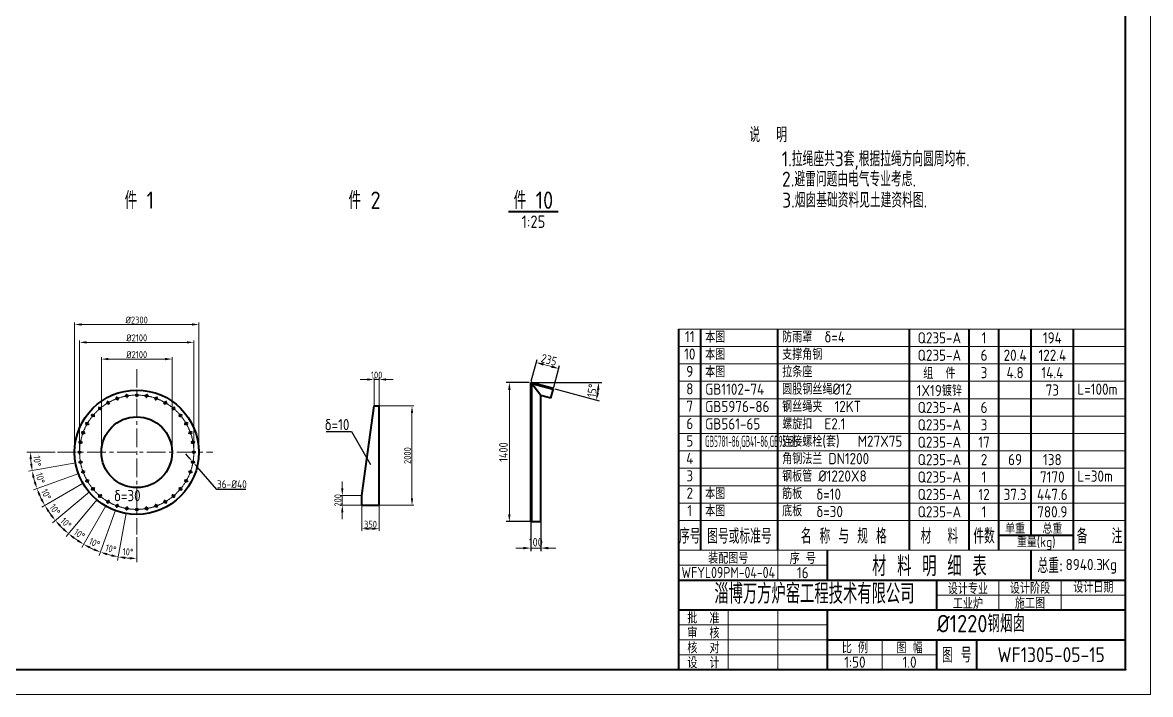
# Model space of a CAD drawing. Header units: millimetres. Extents: x 402311 to 444361, y 25246 to 54946.
# Drawn here: x 421652 to 444361, y 25246 to 38764 of the extents above; entities that cross this region are included whole.
import ezdxf
from ezdxf.enums import TextEntityAlignment as Align

# ---------------------------------------------------------------- set-up
doc = ezdxf.new("R2010")
doc.units = ezdxf.units.MM
doc.header["$LTSCALE"] = 300
doc.linetypes.add('CENTER', pattern=[2, 1.25, -0.25, 0.25, -0.25])
for name, color, linetype, lineweight in [('BIAOZHU', 3, 'Continuous', 25), ('SHI', 7, 'Continuous', 40), ('WEN', 3, 'Continuous', 20), ('XI', 2, 'Continuous', 20), ('ZHONG', 1, 'CENTER', 20)]:
    doc.layers.add(name, color=color, linetype=linetype, lineweight=lineweight)
doc.styles.add('GB', font='gbenor.shx', dxfattribs={"bigfont": 'gbcbig.shx'})
doc.dimstyles.new('ISO-25', dxfattribs={"dimscale": 40, "dimtxt": 3.5, "dimasz": 3.5, "dimexe": 1.8, "dimexo": 1.25, "dimgap": 1.3, "dimtad": 1, "dimdsep": 46, "dimtxsty": 'GB', "dimcen": 0, "dimclrd": 3, "dimclre": 3, "dimclrt": 256, "dimadec": 0, "dimazin": 0, "dimtfac": 1, "dimtix": 1, "dimtmove": 1, "dimatfit": 3, "dimldrblk": 'DOTSMALL', "dimfxl": 0, "dimlwd": 20, "dimlwe": 20, "dimarcsym": 0})
doc.dimstyles.new('ISO-25$0', dxfattribs={"dimscale": 40, "dimtxt": 3.5, "dimasz": 3.5, "dimexe": 1, "dimexo": 0.2, "dimgap": 0.5, "dimtad": 1, "dimtoh": 1, "dimdec": 1, "dimzin": 9, "dimdsep": 46, "dimtxsty": 'GB', "dimcen": 0, "dimclrd": 3, "dimclre": 3, "dimclrt": 256, "dimadec": 0, "dimazin": 2, "dimtfac": 1, "dimtdec": 1, "dimtix": 1, "dimtmove": 0, "dimatfit": 3, "dimldrblk": 'DOTSMALL', "dimfxl": 0, "dimlwd": 20, "dimlwe": 20, "dimarcsym": 0})
doc.dimstyles.new('ISO-25$3', dxfattribs={"dimscale": 40, "dimtxt": 4, "dimasz": 2.5, "dimexe": 1.25, "dimexo": 0.625, "dimtad": 1, "dimtoh": 1, "dimdsep": 46, "dimtxsty": 'GB', "dimcen": 2.5, "dimadec": 0, "dimazin": 0, "dimtfac": 1, "dimtix": 1, "dimtmove": 1, "dimatfit": 3, "dimfxl": 0, "dimarcsym": 0})
doc.dimstyles.new('SHW', dxfattribs={"dimscale": 50, "dimtxt": 3.5, "dimasz": 3, "dimexe": 1.25, "dimexo": 0.625, "dimtad": 1, "dimdsep": 46, "dimtxsty": 'GB', "dimcen": 2.5, "dimclrd": 256, "dimclrt": 256, "dimadec": 1, "dimazin": 0, "dimtfac": 1, "dimtix": 1, "dimtmove": 2, "dimatfit": 3, "dimfxl": 0, "dimlwd": -1, "dimarcsym": 0})

# ---------------------------------------------------------------- blocks, each defined once
blk = doc.blocks.new('*D18')
at = {"layer": 'BIAOZHU', "color": 3, "linetype": 'ByBlock', "lineweight": 20}
for p, q in [((422801, 30127), (422801, 32370)), ((424961, 32330), (422941, 32330)), ((425101, 30127), (425101, 32370))]:
    blk.add_line(p, q, dxfattribs=at)
at = {"layer": 'BIAOZHU', "color": 3}
for points in [[(422941, 32353), (422941, 32306), (422801, 32330)], [(424961, 32353), (424961, 32306), (425101, 32330)]]:
    blk.add_solid(points, dxfattribs=at)
at = {"layer": 'Defpoints', "color": 0}
for p in [(422801, 32330), (422801, 30119), (425101, 30119)]:
    blk.add_point(p, dxfattribs=at)
at = {"layer": 'BIAOZHU', "insert": (423951, 32420), "char_height": 140, "attachment_point": 5, "style": 'GB'}
blk.add_mtext('%%C2100', dxfattribs=at)
blk = doc.blocks.new('_DotSmall')
at = {"color": 0, "linetype": 'ByBlock', "const_width": 0.5}
blk.add_lwpolyline([(-0.0625, 0, 1), (0.0625, 0, 1)], format="xyb", close=True, dxfattribs=at)
blk = doc.blocks.new('*D19')
at = {"layer": 'BIAOZHU', "color": 3, "linetype": 'ByBlock', "lineweight": 20}
for p, q in [((422701, 30127), (422701, 32729)), ((425201, 30127), (425201, 32729)), ((422841, 32689), (425061, 32689))]:
    blk.add_line(p, q, dxfattribs=at)
at = {"layer": 'BIAOZHU', "color": 3}
for points in [[(422841, 32713), (422841, 32666), (422701, 32689)], [(425061, 32713), (425061, 32666), (425201, 32689)]]:
    blk.add_solid(points, dxfattribs=at)
at = {"layer": 'Defpoints', "color": 0}
for p in [(425201, 32689), (422701, 30119), (425201, 30119)]:
    blk.add_point(p, dxfattribs=at)
at = {"layer": 'BIAOZHU', "insert": (423951, 32779), "char_height": 140, "attachment_point": 5, "style": 'GB'}
blk.add_mtext('%%C2300', dxfattribs=at)
blk = doc.blocks.new('*D20')
at = {"layer": 'BIAOZHU', "color": 0, "lineweight": -2}
for p, q in [((425006, 30008), (424941, 30084)), ((425072, 29933), (425096, 29906)), ((425561, 29370), (425161, 29830)), ((426146, 29370), (425561, 29370))]:
    blk.add_line(p, q, dxfattribs=at)
at = {"layer": 'BIAOZHU', "color": 0}
for points in [[(425019, 30019), (424994, 29997), (425072, 29933)], [(425174, 29841), (425149, 29819), (425096, 29906)]]:
    blk.add_solid(points, dxfattribs=at)
at = {"layer": 'Defpoints', "color": 0}
for p in [(425072, 29933), (425096, 29906)]:
    blk.add_point(p, dxfattribs=at)
at = {"layer": 'BIAOZHU', "color": 0, "insert": (425866, 29475), "char_height": 160, "attachment_point": 5, "style": 'GB'}
blk.add_mtext('36-%%C40', dxfattribs=at)
blk = doc.blocks.new('*D21')
at = {"layer": 'BIAOZHU', "color": 3, "linetype": 'ByBlock', "lineweight": 20}
for p, q in [((423239, 30127), (423239, 32033)), ((424663, 30127), (424663, 32033)), ((423379, 31993), (424523, 31993))]:
    blk.add_line(p, q, dxfattribs=at)
at = {"layer": 'BIAOZHU', "color": 3}
for points in [[(423379, 32017), (423379, 31970), (423239, 31993)], [(424523, 32017), (424523, 31970), (424663, 31993)]]:
    blk.add_solid(points, dxfattribs=at)
at = {"layer": 'Defpoints', "color": 0}
for p in [(424663, 31993), (423239, 30119), (424663, 30119)]:
    blk.add_point(p, dxfattribs=at)
at = {"layer": 'BIAOZHU', "insert": (423951, 32083), "char_height": 140, "attachment_point": 5, "style": 'GB'}
blk.add_mtext('%%C2100', dxfattribs=at)
blk = doc.blocks.new('*D67')
at = {"layer": 'BIAOZHU', "color": 3, "linetype": 'ByBlock', "lineweight": 20}
for p, q in [((422306, 30119), (421741, 30119)), ((422727, 29903), (421775, 29735))]:
    blk.add_line(p, q, dxfattribs=at)
blk.add_arc((423951, 30119), 2138, 183.7524, 186.2476, dxfattribs=at)
at = {"layer": 'BIAOZHU', "color": 3}
for points in [[(421794, 29978), (421841, 29980), (421813, 30119)], [(421849, 29890), (421803, 29883), (421846, 29748)]]:
    blk.add_solid(points, dxfattribs=at)
at = {"layer": 'Defpoints', "color": 0}
for p in [(421817, 29995), (422356, 30119), (425485, 30119), (422777, 29912), (422863, 29927)]:
    blk.add_point(p, dxfattribs=at)
at = {"layer": 'BIAOZHU', "insert": (421947, 29944), "char_height": 140, "attachment_point": 5, "rotation": 275, "style": 'GB'}
blk.add_mtext('10°', dxfattribs=at)
blk = doc.blocks.new('*D59')
at = {"layer": 'BIAOZHU', "color": 3, "linetype": 'ByBlock', "lineweight": 20}
for p, q in [((422727, 29903), (421775, 29735)), ((422783, 29694), (421874, 29363))]:
    blk.add_line(p, q, dxfattribs=at)
blk.add_arc((423951, 30119), 2138, 193.7524, 196.2476, dxfattribs=at)
at = {"layer": 'BIAOZHU', "color": 3}
for points in [[(421852, 29606), (421897, 29615), (421846, 29748)], [(421921, 29528), (421876, 29513), (421942, 29388)]]:
    blk.add_solid(points, dxfattribs=at)
at = {"layer": 'Defpoints', "color": 0}
for p in [(423951, 30119), (422777, 29912), (421871, 29626), (422830, 29711)]:
    blk.add_point(p, dxfattribs=at)
at = {"layer": 'BIAOZHU', "insert": (422008, 29598), "char_height": 140, "attachment_point": 5, "rotation": 285, "style": 'GB'}
blk.add_mtext('10°', dxfattribs=at)
blk = doc.blocks.new('*D60')
at = {"layer": 'BIAOZHU', "color": 3, "linetype": 'ByBlock', "lineweight": 20}
for p, q in [((422783, 29694), (421874, 29363)), ((422875, 29498), (422037, 29014))]:
    blk.add_line(p, q, dxfattribs=at)
blk.add_arc((423951, 30119), 2138, 203.7524, 206.2476, dxfattribs=at)
at = {"layer": 'BIAOZHU', "color": 3}
for points in [[(421973, 29249), (422016, 29266), (421942, 29388)], [(422054, 29184), (422013, 29162), (422100, 29050)]]:
    blk.add_solid(points, dxfattribs=at)
at = {"layer": 'Defpoints', "color": 0}
for p in [(423951, 30119), (422830, 29711), (422918, 29523), (421988, 29272)]:
    blk.add_point(p, dxfattribs=at)
at = {"layer": 'BIAOZHU', "insert": (422128, 29269), "char_height": 140, "attachment_point": 5, "rotation": 295, "style": 'GB'}
blk.add_mtext('10°', dxfattribs=at)
blk = doc.blocks.new('*D61')
at = {"layer": 'BIAOZHU', "color": 3, "linetype": 'ByBlock', "lineweight": 20}
for p, q in [((422875, 29498), (422037, 29014)), ((422999, 29320), (422258, 28698))]:
    blk.add_line(p, q, dxfattribs=at)
blk.add_arc((423951, 30119), 2138, 213.7524, 216.2476, dxfattribs=at)
at = {"layer": 'BIAOZHU', "color": 3}
for points in [[(422154, 28919), (422193, 28943), (422100, 29050)], [(422245, 28869), (422209, 28840), (422313, 28745)]]:
    blk.add_solid(points, dxfattribs=at)
at = {"layer": 'Defpoints', "color": 0}
for p in [(423951, 30119), (422918, 29523), (423038, 29352), (422165, 28944)]:
    blk.add_point(p, dxfattribs=at)
at = {"layer": 'BIAOZHU', "insert": (422303, 28965), "char_height": 140, "attachment_point": 5, "rotation": 305, "style": 'GB'}
blk.add_mtext('10°', dxfattribs=at)
blk = doc.blocks.new('*D62')
at = {"layer": 'BIAOZHU', "color": 3, "linetype": 'ByBlock', "lineweight": 20}
for p, q in [((422999, 29320), (422258, 28698)), ((423152, 29167), (422531, 28426))]:
    blk.add_line(p, q, dxfattribs=at)
blk.add_arc((423951, 30119), 2138, 223.7524, 226.2476, dxfattribs=at)
at = {"layer": 'BIAOZHU', "color": 3}
for points in [[(422389, 28625), (422424, 28656), (422313, 28745)], [(422488, 28592), (422457, 28557), (422577, 28481)]]:
    blk.add_solid(points, dxfattribs=at)
at = {"layer": 'Defpoints', "color": 0}
for p in [(423951, 30119), (423038, 29352), (423185, 29205), (422396, 28652)]:
    blk.add_point(p, dxfattribs=at)
at = {"layer": 'BIAOZHU', "insert": (422528, 28696), "char_height": 140, "attachment_point": 5, "rotation": 315, "style": 'GB'}
blk.add_mtext('10°', dxfattribs=at)
blk = doc.blocks.new('*D63')
at = {"layer": 'BIAOZHU', "color": 3, "linetype": 'ByBlock', "lineweight": 20}
for p, q in [((423152, 29167), (422531, 28426)), ((423330, 29043), (422846, 28205))]:
    blk.add_line(p, q, dxfattribs=at)
blk.add_arc((423951, 30119), 2138, 233.7524, 236.2476, dxfattribs=at)
at = {"layer": 'BIAOZHU', "color": 3}
for points in [[(422673, 28376), (422701, 28413), (422577, 28481)], [(422776, 28361), (422751, 28321), (422882, 28267)]]:
    blk.add_solid(points, dxfattribs=at)
at = {"layer": 'Defpoints', "color": 0}
for p in [(423951, 30119), (423185, 29205), (423355, 29086), (422674, 28404)]:
    blk.add_point(p, dxfattribs=at)
at = {"layer": 'BIAOZHU', "insert": (422797, 28471), "char_height": 140, "attachment_point": 5, "rotation": 325, "style": 'GB'}
blk.add_mtext('10°', dxfattribs=at)
blk = doc.blocks.new('*D64')
at = {"layer": 'BIAOZHU', "color": 3, "linetype": 'ByBlock', "lineweight": 20}
for p, q in [((423330, 29043), (422846, 28205)), ((423526, 28951), (423195, 28042))]:
    blk.add_line(p, q, dxfattribs=at)
blk.add_arc((423951, 30119), 2138, 243.7524, 246.2476, dxfattribs=at)
at = {"layer": 'BIAOZHU', "color": 3}
for points in [[(422995, 28181), (423017, 28222), (422882, 28267)], [(423099, 28184), (423081, 28140), (423220, 28110)]]:
    blk.add_solid(points, dxfattribs=at)
at = {"layer": 'Defpoints', "color": 0}
for p in [(423951, 30119), (423355, 29086), (423543, 28998), (422992, 28208)]:
    blk.add_point(p, dxfattribs=at)
at = {"layer": 'BIAOZHU', "insert": (423101, 28295), "char_height": 140, "attachment_point": 5, "rotation": 335, "style": 'GB'}
blk.add_mtext('10°', dxfattribs=at)
blk = doc.blocks.new('*D65')
at = {"layer": 'BIAOZHU', "color": 3, "linetype": 'ByBlock', "lineweight": 20}
for p, q in [((423526, 28951), (423195, 28042)), ((423735, 28895), (423567, 27942))]:
    blk.add_line(p, q, dxfattribs=at)
blk.add_arc((423951, 30119), 2138, 253.7524, 256.2476, dxfattribs=at)
at = {"layer": 'BIAOZHU', "color": 3}
for points in [[(423346, 28044), (423360, 28088), (423220, 28110)], [(423448, 28065), (423438, 28019), (423580, 28013)]]:
    blk.add_solid(points, dxfattribs=at)
at = {"layer": 'Defpoints', "color": 0}
for p in [(423951, 30119), (423543, 28998), (423744, 28944), (423338, 28071)]:
    blk.add_point(p, dxfattribs=at)
at = {"layer": 'BIAOZHU', "insert": (423430, 28175), "char_height": 140, "attachment_point": 5, "rotation": 345, "style": 'GB'}
blk.add_mtext('10°', dxfattribs=at)
blk = doc.blocks.new('*D66')
at = {"layer": 'BIAOZHU', "color": 3, "linetype": 'ByBlock', "lineweight": 20}
for p, q in [((423735, 28895), (423567, 27942)), ((423951, 28412), (423951, 27909))]:
    blk.add_line(p, q, dxfattribs=at)
blk.add_arc((423951, 30119), 2138, 263.7524, 266.2466, dxfattribs=at)
at = {"layer": 'BIAOZHU', "color": 3}
for points in [[(423715, 27970), (423722, 28017), (423580, 28013)], [(423812, 28009), (423810, 27962), (423951, 27981)]]:
    blk.add_solid(points, dxfattribs=at)
at = {"layer": 'Defpoints', "color": 0}
for p in [(423951, 30119), (423744, 28944), (423951, 28462), (423703, 27995)]:
    blk.add_point(p, dxfattribs=at)
at = {"layer": 'BIAOZHU', "insert": (423776, 28114), "char_height": 140, "attachment_point": 5, "rotation": 354.9995, "style": 'GB'}
blk.add_mtext('10°', dxfattribs=at)
blk = doc.blocks.new('*D81')
at = {"layer": 'BIAOZHU', "color": 3, "linetype": 'ByBlock', "lineweight": 20}
for p, q in [((428840, 31051), (429533, 31051)), ((429493, 30911), (429493, 29191)), ((428840, 29051), (429533, 29051))]:
    blk.add_line(p, q, dxfattribs=at)
at = {"layer": 'BIAOZHU', "color": 3}
for points in [[(429470, 30911), (429516, 30911), (429493, 31051)], [(429470, 29191), (429516, 29191), (429493, 29051)]]:
    blk.add_solid(points, dxfattribs=at)
at = {"layer": 'Defpoints', "color": 0}
for p in [(428832, 31051), (428832, 29051), (429493, 29051)]:
    blk.add_point(p, dxfattribs=at)
at = {"layer": 'BIAOZHU', "insert": (429403, 30051), "char_height": 140, "attachment_point": 5, "rotation": 90, "style": 'GB'}
blk.add_mtext('2000', dxfattribs=at)
blk = doc.blocks.new('*D82')
at = {"layer": 'BIAOZHU', "color": 3, "linetype": 'ByBlock', "lineweight": 20}
for p, q in [((428482, 29043), (428482, 28539)), ((428832, 29043), (428832, 28539)), ((428622, 28579), (428692, 28579))]:
    blk.add_line(p, q, dxfattribs=at)
at = {"layer": 'BIAOZHU', "color": 3}
for points in [[(428622, 28602), (428622, 28556), (428482, 28579)], [(428692, 28602), (428692, 28556), (428832, 28579)]]:
    blk.add_solid(points, dxfattribs=at)
at = {"layer": 'Defpoints', "color": 0}
for p in [(428482, 29051), (428832, 29051), (428832, 28579)]:
    blk.add_point(p, dxfattribs=at)
at = {"layer": 'BIAOZHU', "insert": (428657, 28669), "char_height": 140, "attachment_point": 5, "style": 'GB'}
blk.add_mtext('350', dxfattribs=at)
blk = doc.blocks.new('*D83')
at = {"layer": 'BIAOZHU', "color": 3, "linetype": 'ByBlock', "lineweight": 20}
for p, q in [((428090, 29391), (428090, 29531)), ((428474, 29251), (428050, 29251)), ((428090, 29251), (428090, 29051)), ((428474, 29051), (428050, 29051)), ((428090, 28911), (428090, 28771))]:
    blk.add_line(p, q, dxfattribs=at)
at = {"layer": 'BIAOZHU', "color": 3}
for points in [[(428066, 29391), (428113, 29391), (428090, 29251)], [(428066, 28911), (428113, 28911), (428090, 29051)]]:
    blk.add_solid(points, dxfattribs=at)
at = {"layer": 'Defpoints', "color": 0}
for p in [(428482, 29251), (428090, 29051), (428482, 29051)]:
    blk.add_point(p, dxfattribs=at)
at = {"layer": 'BIAOZHU', "insert": (428000, 29151), "char_height": 140, "attachment_point": 5, "rotation": 90, "style": 'GB'}
blk.add_mtext('200', dxfattribs=at)
blk = doc.blocks.new('*D84')
at = {"layer": 'BIAOZHU', "color": 3, "linetype": 'ByBlock', "lineweight": 20}
for p, q in [((428592, 31583), (428452, 31583)), ((428732, 31059), (428732, 31623)), ((428732, 31583), (428832, 31583)), ((428832, 31059), (428832, 31623)), ((428972, 31583), (429112, 31583))]:
    blk.add_line(p, q, dxfattribs=at)
at = {"layer": 'BIAOZHU', "color": 3}
for points in [[(428592, 31606), (428592, 31559), (428732, 31583)], [(428972, 31606), (428972, 31559), (428832, 31583)]]:
    blk.add_solid(points, dxfattribs=at)
at = {"layer": 'Defpoints', "color": 0}
for p in [(428832, 31583), (428732, 31051), (428832, 31051)]:
    blk.add_point(p, dxfattribs=at)
at = {"layer": 'BIAOZHU', "insert": (428782, 31673), "char_height": 140, "attachment_point": 5, "style": 'GB'}
blk.add_mtext('100', dxfattribs=at)
blk = doc.blocks.new('*D93')
at = {"layer": 'BIAOZHU', "color": 0, "lineweight": -2}
for p, q in [((431917, 31522), (433313, 31522)), ((432371, 31392), (433264, 31152))]:
    blk.add_line(p, q, dxfattribs=at)
at = {"layer": 'BIAOZHU'}
blk.add_arc((431886, 31522), 1364, 351.3024, 353.6976, dxfattribs=at)
for points in [[(433217, 31373), (433267, 31370), (433250, 31522)], [(433259, 31310), (433210, 31320), (433204, 31168)]]:
    blk.add_solid(points, dxfattribs=at)
at = {"layer": 'Defpoints', "color": 0}
for p in [(431853, 31522), (431886, 31522), (431886, 31522), (432340, 31400), (433229, 31285)]:
    blk.add_point(p, dxfattribs=at)
at = {"layer": 'BIAOZHU', "insert": (433121, 31359), "char_height": 175, "attachment_point": 5, "rotation": 82.5, "style": 'GB'}
blk.add_mtext('15%%D', dxfattribs=at)
blk = doc.blocks.new('*D94')
at = {"layer": 'Defpoints', "color": 0}
for p in [(431886, 28767), (432086, 28767), (432086, 28190)]:
    blk.add_point(p, dxfattribs=at)
at = {"layer": 'WEN', "color": 0, "lineweight": -2}
for p, q in [((431886, 28736), (431886, 28127)), ((432086, 28736), (432086, 28127))]:
    blk.add_line(p, q, dxfattribs=at)
at = {"layer": 'WEN'}
for p, q in [((431736, 28190), (431586, 28190)), ((431886, 28190), (432086, 28190)), ((432236, 28190), (432386, 28190))]:
    blk.add_line(p, q, dxfattribs=at)
for points in [[(431736, 28215), (431736, 28165), (431886, 28190)], [(432236, 28215), (432236, 28165), (432086, 28190)]]:
    blk.add_solid(points, dxfattribs=at)
at = {"layer": 'WEN', "insert": (431986, 28309), "char_height": 175, "attachment_point": 5, "style": 'GB'}
blk.add_mtext('100', dxfattribs=at)
blk = doc.blocks.new('*D95')
at = {"layer": 'Defpoints', "color": 0}
for p in [(431886, 31522), (431453, 28722), (431906, 28722)]:
    blk.add_point(p, dxfattribs=at)
at = {"layer": 'WEN', "color": 0, "lineweight": -2}
for p, q in [((431854, 31522), (431391, 31522)), ((431874, 28722), (431391, 28722))]:
    blk.add_line(p, q, dxfattribs=at)
at = {"layer": 'WEN'}
blk.add_line((431453, 31372), (431453, 28872), dxfattribs=at)
for points in [[(431428, 31372), (431478, 31372), (431453, 31522)], [(431428, 28872), (431478, 28872), (431453, 28722)]]:
    blk.add_solid(points, dxfattribs=at)
at = {"layer": 'WEN', "insert": (431334, 30122), "char_height": 175, "attachment_point": 5, "rotation": 90, "style": 'GB'}
blk.add_mtext('1400', dxfattribs=at)
blk = doc.blocks.new('*D96')
at = {"layer": 'Defpoints', "color": 0}
for p in [(432448, 31803), (431886, 31522), (432340, 31400)]:
    blk.add_point(p, dxfattribs=at)
at = {"layer": 'WEN', "color": 0, "lineweight": -2}
for p, q in [((431894, 31552), (432010, 31985)), ((432348, 31430), (432464, 31863))]:
    blk.add_line(p, q, dxfattribs=at)
at = {"layer": 'WEN'}
blk.add_line((432139, 31886), (432303, 31841), dxfattribs=at)
for points in [[(432145, 31910), (432132, 31861), (431994, 31924)], [(432310, 31865), (432297, 31817), (432448, 31803)]]:
    blk.add_solid(points, dxfattribs=at)
at = {"layer": 'WEN', "insert": (432252, 31978), "char_height": 175, "attachment_point": 5, "rotation": 345, "style": 'GB'}
blk.add_mtext('235', dxfattribs=at)

msp = doc.modelspace()

# ---------------------------------------------------------------- linework, layer by layer
at = {"layer": 'BIAOZHU'}
for p, q in [((427763.129, 30539.203), (428276.703, 30539.203)), ((428276.703, 30539.203), (428657.528, 29870.599))]:
    msp.add_line(p, q, dxfattribs=at)
at = {"layer": 'SHI'}
for p, q in [((431438.846, 34961.865), (432438.846, 34961.865)), ((434860.502, 32595.579), (434860.502, 25745.579)), ((435310.502, 28145.579), (435310.502, 32595.579)), ((436860.502, 28145.579), (436860.502, 32595.579)), ((439510.502, 28145.579), (439510.502, 32595.579)), ((440710.502, 28145.579), (440710.502, 32595.579)), ((441310.502, 28145.579), (441310.502, 32595.579)), ((441960.502, 28445.579), (441960.502, 32595.579)), ((442810.502, 28145.579), (442810.502, 32595.579)), ((431885.699, 28721.583), (431885.699, 31521.583)), ((432340.353, 31399.758), (431885.699, 31521.583)), ((432085.699, 31260.938), (431885.699, 31521.583)), ((431905.699, 28721.583), (431905.699, 31495.518)), ((432335.177, 31380.44), (431905.699, 31495.518)), ((432288.59, 31206.573), (432340.353, 31399.758)), ((432085.699, 28721.59), (432085.699, 31260.938)), ((432288.59, 31206.573), (432085.699, 31260.938)), ((428481.54, 29250.654), (428731.54, 31050.654)), ((428731.54, 31050.654), (428831.54, 31050.654)), ((428831.54, 29050.654), (428831.54, 31050.654)), ((428481.54, 29050.654), (428481.54, 29250.654)), ((428481.54, 29050.654), (428831.54, 29050.654)), ((432085.699, 28721.59), (431885.699, 28721.583)), ((442810.502, 28445.579), (441310.502, 28445.579)), ((437860.502, 27545.579), (437860.502, 28145.579)), ((441960.502, 27545.579), (441960.502, 28145.579)), ((434860.502, 27545.579), (443860.502, 27545.579)), ((440060.502, 26945.579), (440060.502, 27545.579)), ((434860.502, 26945.579), (443860.502, 26945.579)), ((437860.502, 25745.579), (437860.502, 26945.579)), ((437860.502, 26345.579), (443860.502, 26345.579)), ((440060.502, 25745.579), (440060.502, 26345.579)), ((440860.502, 26345.579), (440860.502, 25745.579))]:
    msp.add_line(p, q, dxfattribs=at)
msp.add_lwpolyline([(403560.502, 25745.579), (443860.502, 25745.579), (443860.502, 54445.579), (403560.502, 54445.579)], close=True, dxfattribs=at)
for centre, radius in [((423951.164, 30118.902), 1250), ((423376.164, 31114.831), 20), ((423557.841, 31199.549), 20), ((423751.468, 31251.431), 20), ((423951.164, 31268.902), 20), ((424150.859, 31251.431), 20), ((424344.487, 31199.549), 20), ((424526.164, 31114.831), 20), ((423211.958, 30999.853), 20), ((424690.369, 30999.853), 20), ((422955.235, 30693.902), 20), ((423070.213, 30858.108), 20), ((423951.164, 30118.902), 712), ((424832.115, 30858.108), 20), ((424947.093, 30693.902), 20), ((422870.517, 30512.225), 20), ((425031.81, 30512.225), 20), ((422818.635, 30318.597), 20), ((425083.693, 30318.597), 20), ((422801.164, 30118.902), 20), ((425101.164, 30118.902), 20), ((422818.635, 29919.207), 20), ((425083.693, 29919.207), 20), ((422870.517, 29725.579), 20), ((422955.235, 29543.902), 20), ((424947.093, 29543.902), 20), ((425031.81, 29725.579), 20), ((423070.213, 29379.696), 20), ((424832.115, 29379.696), 20), ((423211.958, 29237.951), 20), ((423376.164, 29122.973), 20), ((424526.164, 29122.973), 20), ((424690.369, 29237.951), 20), ((423557.841, 29038.255), 20), ((423751.468, 28986.373), 20), ((423951.164, 28968.902), 20), ((424150.859, 28986.373), 20), ((424344.487, 29038.255), 20)]:
    msp.add_circle(centre, radius, dxfattribs=at)
msp.add_point((443860.502, 25745.579), dxfattribs=at)
at = {"layer": 'XI'}
for p, q in [((434860.502, 32595.579), (443860.502, 32595.579)), ((434860.502, 32245.579), (443860.502, 32245.579)), ((434860.502, 31895.579), (443860.502, 31895.579)), ((434860.502, 31545.579), (443860.502, 31545.579)), ((434860.502, 31195.579), (443860.503, 31195.579)), ((434860.502, 30845.579), (443860.502, 30845.579)), ((434860.502, 30495.579), (443860.502, 30495.579)), ((434860.502, 30145.579), (443860.503, 30145.579)), ((434860.502, 29795.579), (443860.502, 29795.579)), ((434860.502, 29445.579), (443860.502, 29445.579)), ((434860.502, 29095.579), (443860.503, 29095.579)), ((434860.502, 28745.579), (443860.502, 28745.579)), ((434860.502, 28145.579), (443860.502, 28145.579)), ((436860.502, 27545.579), (436860.502, 28145.579)), ((434860.502, 27845.579), (437860.502, 27845.579)), ((441310.502, 26945.579), (441310.502, 27545.579)), ((442560.502, 26945.579), (442560.502, 27545.579)), ((440060.502, 27245.579), (443860.502, 27245.579)), ((435860.502, 25745.579), (435860.502, 26945.579)), ((436860.502, 25745.579), (436860.502, 26945.579)), ((434860.502, 26645.579), (437860.502, 26645.579)), ((434860.502, 26345.579), (437860.502, 26345.579)), ((438960.502, 25745.579), (438960.502, 26345.579)), ((434860.502, 26045.579), (440060.502, 26045.579))]:
    msp.add_line(p, q, dxfattribs=at)
msp.add_lwpolyline([(402310.502, 25245.579), (444360.502, 25245.579), (444360.502, 54945.579), (402310.502, 54945.579)], close=True, dxfattribs=at)
at = {"layer": 'ZHONG'}
for p, q in [((423951.164, 31793.328), (423951.164, 28462.102)), ((422355.648, 30118.902), (425485.012, 30118.902))]:
    msp.add_line(p, q, dxfattribs=at)
at = {"layer": 'ZHONG', "ltscale": 0.1}
for p, q in [((423354.855, 31151.739), (423398.526, 31076.098)), ((423543.265, 31239.596), (423573.137, 31157.521)), ((423744.068, 31293.401), (423759.235, 31207.386)), ((423951.164, 31311.519), (423951.164, 31224.177)), ((424158.26, 31293.401), (424143.093, 31207.386)), ((424359.063, 31239.596), (424329.19, 31157.521)), ((424547.472, 31151.739), (424503.801, 31076.098)), ((423037.566, 30885.502), (423104.474, 30829.359)), ((423184.564, 31032.5), (423240.707, 30965.592)), ((424717.763, 31032.5), (424661.621, 30965.592)), ((424864.761, 30885.502), (424797.854, 30829.359)), ((422918.327, 30715.211), (422993.967, 30671.54)), ((424984, 30715.211), (424908.36, 30671.54)), ((422830.47, 30526.801), (422912.545, 30496.928)), ((425071.857, 30526.801), (424989.783, 30496.928)), ((422776.665, 30325.998), (422862.68, 30310.831)), ((425125.662, 30325.998), (425039.647, 30310.831)), ((422758.547, 30118.902), (422845.889, 30118.902)), ((425143.781, 30118.902), (425056.439, 30118.902)), ((422776.665, 29911.806), (422862.68, 29926.973)), ((425125.662, 29911.806), (425039.647, 29926.973)), ((422830.47, 29711.003), (422912.545, 29740.876)), ((422918.327, 29522.593), (422993.967, 29566.264)), ((424984, 29522.593), (424908.36, 29566.264)), ((425071.857, 29711.003), (424989.783, 29740.876)), ((423037.566, 29352.302), (423104.474, 29408.445)), ((424864.761, 29352.302), (424797.854, 29408.445)), ((423184.564, 29205.304), (423240.707, 29272.212)), ((423354.855, 29086.065), (423398.526, 29161.706)), ((423543.265, 28998.208), (423573.137, 29080.283)), ((424359.063, 28998.208), (424329.19, 29080.283)), ((424547.472, 29086.065), (424503.801, 29161.706)), ((424717.763, 29205.304), (424661.621, 29272.212)), ((423744.068, 28944.403), (423759.235, 29030.418)), ((423951.164, 28926.285), (423951.164, 29013.627)), ((424158.26, 28944.403), (424143.093, 29030.418))]:
    msp.add_line(p, q, dxfattribs=at)
msp.add_circle((423951.164, 30118.902), 1150, dxfattribs=at)

# ---------------------------------------------------------------- texts
at = {"layer": 'SHI', "style": 'GB'}
for s, p in [('11', (435085.502, 32445.06)), ('10', (435085.502, 32095.06)), ('9', (435085.502, 31745.06)), ('8', (435085.502, 31395.06)), ('7', (435085.502, 31045.06)), ('6', (435085.502, 30695.06)), ('5', (435085.502, 30345.06)), ('4', (435085.502, 29995.06)), ('3', (435085.502, 29645.06)), ('2', (435085.502, 29295.06)), ('1', (435085.502, 28945.06))]:
    msp.add_text(s, height=225, dxfattribs=at).set_placement(p, align=Align.MIDDLE)
for s, height, p in [('淄博万方炉窑工程技术有限公司', 400, (435578.578, 27070.579)), ('%%C1220钢烟囱', 350, (440060.502, 26495.579))]:
    msp.add_text(s, height=height, dxfattribs=at).set_placement(p)
at = {"layer": 'WEN', "style": 'GB'}
for s, height, p in [('说  明', 300, (436286.267, 36356.768)), ('1.拉绳座共3套,根据拉绳方向圆周均布.', 300, (436937.804, 35872.243)), ('2.避雷问题由电气专业考虑.', 300, (436942.5, 35464.321)), ('3.烟囱基础资料见土建资料图.', 300, (436945.97, 35041.093)), ('本图', 225, (435395.502, 32325.819)), ('防雨罩  δ=4', 225, (436945.502, 32327.693)), ('本图', 225, (435395.502, 31975.819)), ('支撑角钢', 225, (436945.502, 31977.693)), ('本图', 225, (435395.502, 31625.819)), ('拉条座', 225, (436945.502, 31627.693)), ('GB1102-74', 225, (435395.502, 31275.819)), ('圆股钢丝绳%%C12', 225, (436945.502, 31277.693)), ('L=100m', 225, (442890.502, 31276.169)), ('GB5976-86', 225, (435395.502, 30925.819)), ('钢丝绳夹  12KT', 225, (436945.502, 30927.693)), ('δ=10', 225, (427735.561, 30561.639)), ('GB561-65', 225, (435395.502, 30575.819)), ('螺旋扣  E2.1', 225, (436945.502, 30577.693)), ('连接螺栓(套)   M27X75', 225, (436945.502, 30227.693)), ('角钢法兰 DN1200', 225, (436945.502, 29877.693)), ('钢板管 %%C1220X8', 225, (436945.502, 29527.693)), ('L=30m', 225, (442890.502, 29526.169)), ('δ=30', 225, (423493.729, 29133.54)), ('本图', 225, (435395.502, 29175.819)), ('筋板', 225, (436945.502, 29177.693)), ('δ=10', 225, (437633.287, 29162.904)), ('本图', 225, (435395.502, 28825.819)), ('底板 ', 225, (436945.502, 28827.693)), ('δ=30', 225, (437633.287, 28812.904)), ('8940.3', 225, (442653.002, 27745.579)), ('Kg', 225, (443387.722, 27745.579))]:
    msp.add_text(s, height=height, dxfattribs=at).set_placement(p)
for s, height, p in [('件 1', 350, (424003.379, 35207.698)), ('件 2', 350, (428538.396, 35207.698)), ('件 10', 350, (431938.846, 35207.698)), ('1:25', 250, (431938.846, 34757.698)), ('Q235-A', 225, (440110.502, 32420.579)), ('1', 225, (441010.502, 32420.579)), ('194', 225, (442385.502, 32420.579)), ('Q235-A', 225, (440110.502, 32070.579)), ('6', 225, (441010.502, 32070.579)), ('20.4', 225, (441635.502, 32070.579)), ('122.4', 225, (442385.502, 32070.579)), ('组  件', 225, (440110.502, 31720.579)), ('3', 225, (441010.502, 31720.579)), ('4.8', 225, (441635.502, 31720.579)), ('14.4', 225, (442385.502, 31720.579)), ('1X19镀锌', 225, (440110.502, 31370.579)), ('73', 225, (442385.502, 31370.579)), ('Q235-A', 225, (440110.502, 31020.579)), ('6', 225, (441010.502, 31020.579)), ('Q235-A', 225, (440110.502, 30670.579)), ('3', 225, (441010.502, 30670.579)), ('Q235-A', 225, (440110.502, 30320.579)), ('17', 225, (441010.502, 30320.579)), ('Q235-A', 225, (440110.502, 29970.579)), ('2', 225, (441010.502, 29970.579)), ('69', 225, (441635.502, 29970.579)), ('138', 225, (442385.502, 29970.579)), ('Q235-A', 225, (440110.502, 29620.579)), ('1', 225, (441010.502, 29620.579)), ('7170', 225, (442385.502, 29620.579)), ('Q235-A', 225, (440110.502, 29270.579)), ('12', 225, (441010.502, 29270.579)), ('37.3', 225, (441635.502, 29270.579)), ('447.6', 225, (442385.502, 29270.579)), ('Q235-A', 225, (440110.502, 28920.579)), ('1', 225, (441010.502, 28920.579)), ('780.9', 225, (442385.502, 28920.579)), ('序号', 300, (435085.502, 28447.137)), ('单重', 200, (441635.502, 28595.579)), ('总重', 200, (442385.502, 28595.579)), ('图号或标准号', 300, (436085.502, 28445.579)), ('名 称 与 规 格', 300, (438185.502, 28445.579)), ('材  料', 300, (440110.502, 28445.579)), ('件数', 300, (441010.502, 28445.579)), ('重量(kg)', 200, (442060.502, 28295.579)), ('备   注', 300, (443335.502, 28445.579)), ('装配图号', 225, (435860.502, 28000.037)), ('序 号', 225, (437360.502, 27995.579)), ('材 料 明 细 表', 400, (439910.502, 27845.579)), ('总重:', 300, (442345.502, 27852.856)), ('16', 225, (437360.502, 27695.579)), ('设计专业', 225, (440685.502, 27385.753)), ('设计阶段', 225, (441935.502, 27395.579)), ('设计日期', 225, (443210.502, 27415.907)), ('工业炉', 225, (440685.502, 27085.753)), ('施工图', 225, (441935.502, 27095.579)), ('批  准', 225, (435360.502, 26795.579)), ('审  核', 225, (435360.502, 26495.579)), ('核  对', 225, (435360.502, 26195.579)), ('比 例', 225, (438410.502, 26195.579)), ('图 幅', 225, (439510.502, 26195.579)), ('图 号', 300, (440460.502, 26045.579)), ('WF1305-05-15', 300, (442360.502, 26045.579)), ('设  计', 225, (435360.502, 25895.579)), ('1:50', 225, (438410.502, 25895.579)), ('1.0', 225, (439510.502, 25895.579))]:
    msp.add_text(s, height=height, dxfattribs=at).set_placement(p, align=Align.MIDDLE)
at = {"layer": 'WEN', "style": 'GB', "width": 0.44}
msp.add_text('GB5781-86,GB41-86,GB95-85', height=225, dxfattribs=at).set_placement((435395.502, 30225.819))
at = {"layer": 'WEN', "style": 'GB', "width": 0.9}
msp.add_text('WFYL09PM-04-04', height=225, dxfattribs=at).set_placement((435860.502, 27700.037), align=Align.MIDDLE)

# ---------------------------------------------------------------- dimensions: what is measured, and where the dimension line sits
at = {"layer": 'BIAOZHU'}
for base, p1, p2, text, picture, middle in [((425201.164, 32689.234), (422701.164, 30118.902), (425201.164, 30118.902), '%%C2300', '*D19', (423951.164, 32779.234)), ((422801.164, 32329.547), (425101.164, 30118.902), (422801.164, 30118.902), '%%C2100', '*D18', (423951.164, 32419.547)), ((424663.164, 31993.497), (423239.164, 30118.902), (424663.164, 30118.902), '%%C2100', '*D21', (423951.164, 32083.497))]:
    dim = msp.add_linear_dim(base=base, p1=p1, p2=p2, text=text, dimstyle='ISO-25$0', dxfattribs=at)
    dim.commit()
    dim.dimension.update_dxf_attribs({"geometry": picture, "text_midpoint": middle})
for base, p1, p2, picture, middle in [((428831.54, 31582.688), (428731.54, 31050.654), (428831.54, 31050.654), '*D84', (428781.54, 31672.688)), ((428831.54, 28578.933), (428481.54, 29050.654), (428831.54, 29050.654), '*D82', (428656.54, 28668.933))]:
    dim = msp.add_linear_dim(base=base, p1=p1, p2=p2, dimstyle='ISO-25$0', dxfattribs=at)
    dim.commit()
    dim.dimension.update_dxf_attribs({"geometry": picture, "text_midpoint": middle})
dim = msp.add_angular_dim_2l(base=(433229.321, 31284.666), line1=((432340.353, 31399.758), (431885.699, 31521.583)), line2=((431885.699, 31521.583), (431853.167, 31521.583)), text='15%%D', dimstyle='SHW', dxfattribs=at)
dim.commit()
dim.dimension.update_dxf_attribs({"geometry": '*D93', "text_midpoint": (433120.643, 31358.999)})
for base, p1, p2, picture, middle in [((429492.865, 29050.654), (428831.54, 31050.654), (428831.54, 29050.654), '*D81', (429402.865, 30050.654)), ((428089.738, 29050.654), (428481.54, 29250.654), (428481.54, 29050.654), '*D83', (427999.738, 29150.654))]:
    dim = msp.add_linear_dim(base=base, p1=p1, p2=p2, angle=90, dimstyle='ISO-25$0', dxfattribs=at)
    dim.commit()
    dim.dimension.update_dxf_attribs({"geometry": picture, "text_midpoint": middle})
dim = msp.add_angular_dim_2l(base=(421816.731, 29994.584), line1=((422776.666, 29911.801), (422862.681, 29926.968)), line2=((422355.648, 30118.902), (425485.012, 30118.902)), dimstyle='ISO-25', dxfattribs=at)
dim.commit()
dim.dimension.update_dxf_attribs({"geometry": '*D67', "text_midpoint": (421946.631, 29943.526)})
for base, p1, p2, picture, middle in [((421870.746, 29625.827), (422776.666, 29911.801), (422830.472, 29710.993), '*D59', (422007.538, 29598.101)), ((421987.974, 29272.052), (422830.472, 29710.993), (422918.331, 29522.579), '*D60', (422127.503, 29268.501)), ((422164.854, 28944.008), (422918.331, 29522.579), (423037.573, 29352.284), '*D61', (422302.879, 28964.74)), ((422396.01, 28651.663), (423037.573, 29352.284), (423184.575, 29205.282), '*D62', (422528.339, 28696.048)), ((422674.42, 28403.899), (423184.575, 29205.282), (423354.87, 29086.04), '*D63', (422797.031, 28470.588)), ((422991.625, 28208.244), (423354.87, 29086.04), (423543.284, 28998.181), '*D64', (423100.792, 28295.212)), ((423337.985, 28070.644), (423543.284, 28998.181), (423744.092, 28944.375), '*D65', (423430.392, 28175.247)), ((423702.965, 27995.281), (423744.092, 28944.375), (423951.164, 28462.102), '*D66', (423775.799, 28114.341))]:
    dim = msp.add_angular_dim_3p(base=base, center=(423951.193, 30118.902), p1=p1, p2=p2, dimstyle='ISO-25', dxfattribs=at)
    dim.commit()
    dim.dimension.update_dxf_attribs({"geometry": picture, "text_midpoint": middle})
dim = msp.add_diameter_dim_2p(p1=(425071.877, 29932.781), p2=(425095.508, 29905.622), text='36-%%C40', dimstyle='ISO-25$3', dxfattribs=at)
dim.commit()
dim.dimension.update_dxf_attribs({"geometry": '*D20', "text_midpoint": (425561.139, 29370.47), "dimtype": 163})
at = {"layer": 'WEN'}
dim = msp.add_aligned_dim(p1=(431885.699, 31521.583), p2=(432340.353, 31399.758), distance=416.96, dimstyle='SHW', override={"dimdec": 0, "dimlfac": 0.5}, dxfattribs=at)
dim.commit()
dim.dimension.update_dxf_attribs({"geometry": '*D96', "text_midpoint": (432251.678, 31978.126)})
dim = msp.add_linear_dim(base=(431453.013, 28721.583), p1=(431885.699, 31521.583), p2=(431905.699, 28721.583), angle=90, dimstyle='SHW', override={"dimlfac": 0.5}, dxfattribs=at)
dim.commit()
dim.dimension.update_dxf_attribs({"geometry": '*D95', "text_midpoint": (431334.263, 30121.583)})
dim = msp.add_linear_dim(base=(432085.699, 28189.978), p1=(431885.699, 28767.241), p2=(432085.699, 28767.241), dimstyle='SHW', override={"dimlfac": 0.5}, dxfattribs=at)
dim.commit()
dim.dimension.update_dxf_attribs({"geometry": '*D94', "text_midpoint": (431985.699, 28308.728)})

doc.saveas('drawing.dxf')
